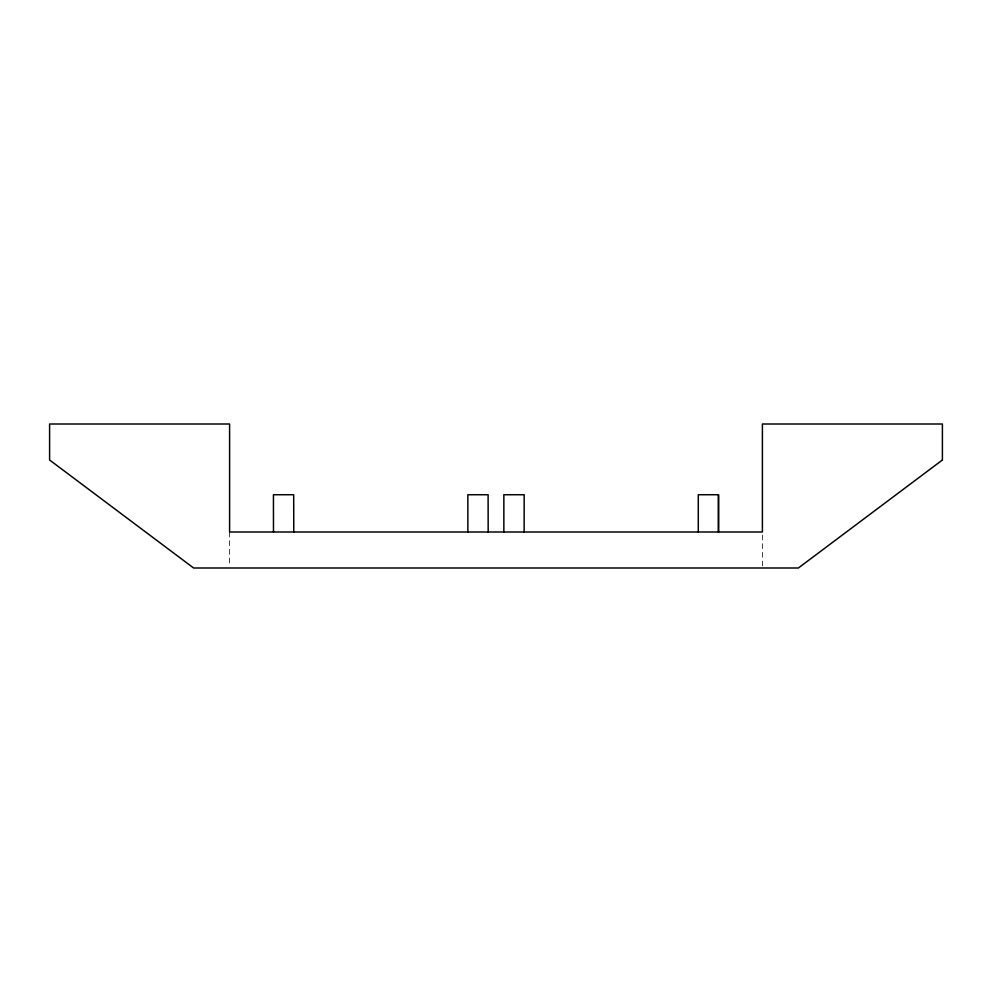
<?xml version="1.0" encoding="UTF-8"?>
<svg xmlns="http://www.w3.org/2000/svg" width="992" height="992" viewBox="0 0 992 992"><rect width="100%" height="100%" fill="white"/><g stroke="black" fill="none" stroke-linecap="round" stroke-linejoin="round"><path stroke-width="0.74" stroke-dasharray="4.96 3.72" d="M762.402 534.998L762.402 566.494M229.598 531.997L229.598 566.494"/><path stroke-width="1.49" d="M718.518 531.997L718.518 494.735L698.294 494.735L698.294 531.997M718.468 494.735L718.468 531.997M524.136 531.997L524.173 494.735L503.849 494.735L503.849 531.997M488.176 531.997L488.101 494.735L467.852 494.735L467.877 531.997M293.768 531.997L293.694 494.735L273.445 494.735L273.482 531.997M942.4 460.003L798.399 567.994L193.601 567.994L49.6 460.003L49.6 424.006L229.598 424.006L229.598 531.997L762.402 531.997L762.402 424.006L942.4 424.006L942.4 460.003"/></g></svg>
